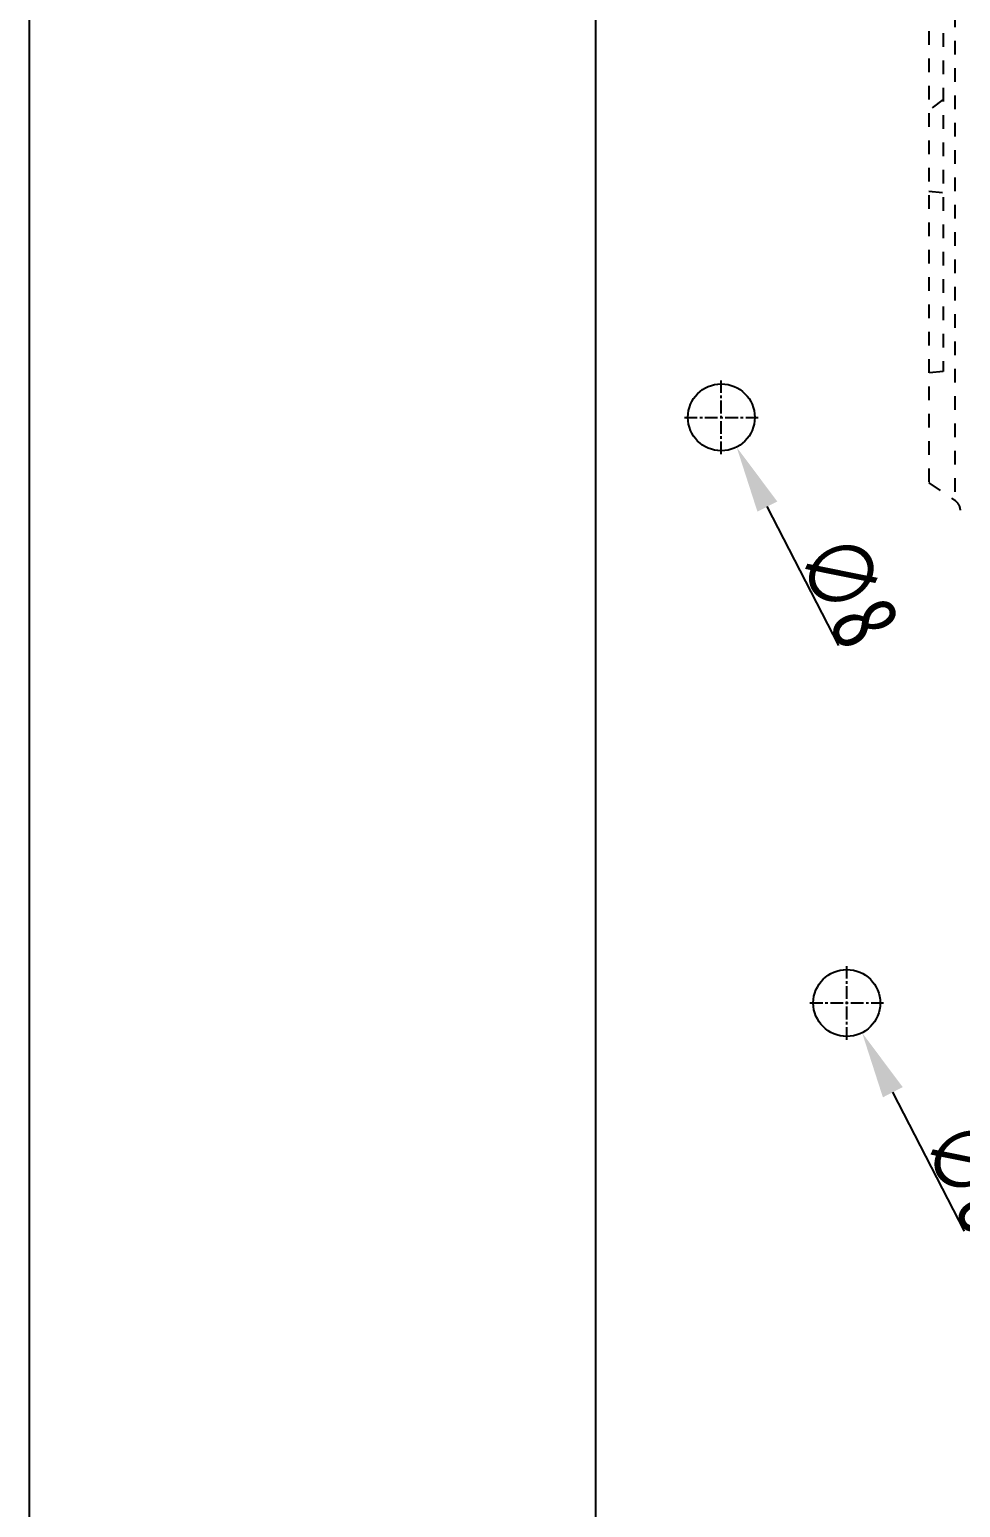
# Model space of a CAD drawing. Header units: millimetres. Extents: x 723 to 11228, y -2384 to 1578.
# Drawn here: x 4516.6 to 4627.9, y -922 to -745.4 of the extents above; entities that cross this region are included whole.
import ezdxf

# ---------------------------------------------------------------- set-up
doc = ezdxf.new("R2010")
doc.units = ezdxf.units.MM
doc.header["$LTSCALE"] = 16.335
doc.header["$PDMODE"] = 3
doc.header["$PDSIZE"] = 0.3125
doc.linetypes.add('CENTER', pattern=[0.6, 0.375, -0.075, 0.075, -0.075])
doc.linetypes.add('HIDDEN', pattern=[0.2, 0.1, -0.1])
doc.layers.get('0').update_dxf_attribs({"linetype": 'CONTINUOUS'})
doc.layers.get('Defpoints').update_dxf_attribs({"linetype": 'CONTINUOUS'})
doc.layers.add('DEFAULT_2', color=8, linetype='HIDDEN')
doc.styles.get("Standard").update_dxf_attribs({"font": 'txt', "width": 0.8})
doc.dimstyles.new('ISO-25', dxfattribs={"dimtxt": 8, "dimasz": 8, "dimexe": 0, "dimexo": 0, "dimgap": 0, "dimtad": 1, "dimtxsty": 'Standard', "dimcen": 0, "dimclrd": 4, "dimclre": 4, "dimclrt": 6, "dimadec": 0, "dimazin": 0, "dimtfac": 1, "dimtofl": 0, "dimtmove": 0, "dimatfit": 3, "dimfxl": 0, "dimarcsym": 0})

# ---------------------------------------------------------------- blocks, each defined once
blk = doc.blocks.new('*D200')
at = {"color": 4, "lineweight": -2}
blk.add_line((4628.38, -889), (4619.82, -872.41), dxfattribs=at)
at = {"color": 4}
blk.add_solid([(4621.01, -871.8), (4618.64, -873.02), (4616.15, -865.3)], dxfattribs=at)
at = {"layer": 'Defpoints', "color": 0}
for p in [(4612.48, -858.19), (4616.15, -865.3)]:
    blk.add_point(p, dxfattribs=at)
at = {"color": 6, "insert": (4629.49, -882.42), "char_height": 8, "attachment_point": 5, "rotation": 297.2937}
blk.add_mtext('∅8', dxfattribs=at)
blk = doc.blocks.new('*D201')
at = {"color": 4, "lineweight": -2}
blk.add_line((4613.38, -819), (4604.82, -802.41), dxfattribs=at)
at = {"color": 4}
blk.add_solid([(4606.01, -801.8), (4603.64, -803.02), (4601.15, -795.3)], dxfattribs=at)
at = {"layer": 'Defpoints', "color": 0}
for p in [(4597.48, -788.19), (4601.15, -795.3)]:
    blk.add_point(p, dxfattribs=at)
at = {"color": 6, "insert": (4614.49, -812.42), "char_height": 8, "attachment_point": 5, "rotation": 297.2937}
blk.add_mtext('∅8', dxfattribs=at)

msp = doc.modelspace()

# ---------------------------------------------------------------- linework, layer by layer
at = {"color": 7, "linetype": 'Continuous'}
msp.add_line((4584.318, -976.744), (4584.318, -506.744), dxfattribs=at)
at = {"color": 1, "linetype": 'CENTER', "ltscale": 0.248791}
for p, q in [((4599.318, -796.144), (4599.318, -787.344)), ((4594.918, -791.744), (4603.718, -791.744)), ((4614.318, -866.144), (4614.318, -857.344)), ((4609.918, -861.744), (4618.718, -861.744))]:
    msp.add_line(p, q, dxfattribs=at)
msp.add_lwpolyline([(4516.608, -445.212), (5257.053, -445.212), (5257.053, -1067.241), (4516.608, -1067.241)], close=True)
for centre in [(4599.318, -791.744), (4614.318, -861.744)]:
    msp.add_circle(centre, 4)
at = {"layer": 'DEFAULT_2', "color": 8, "linetype": 'HIDDEN'}
for p, q in [((4627.25, -661.812), (4627.25, -801.672)), ((4624.136, -663.91), (4624.136, -799.579)), ((4625.845, -677.223), (4625.845, -786.266)), ((4625.845, -753.769), (4624.136, -755.01)), ((4624.136, -764.708), (4625.845, -764.888)), ((4625.845, -786.266), (4624.136, -786.445)), ((4624.136, -799.58), (4627.25, -801.676))]:
    msp.add_line(p, q, dxfattribs=at)
msp.add_arc((4626.408, -802.927), 1.508, 3.58298, 56.04212, dxfattribs=at)

# ---------------------------------------------------------------- dimensions: what is measured, and where the dimension line sits
for p1, p2, picture, middle in [((4597.483, -788.19), (4601.152, -795.299), '*D201', (4614.489, -812.423)), ((4612.483, -858.19), (4616.152, -865.299), '*D200', (4629.489, -882.423))]:
    dim = msp.add_diameter_dim_2p(p1=p1, p2=p2, dimstyle='ISO-25', override={"dimfxl": 1.25, "dimarcsym": 1})
    dim.commit()
    dim.dimension.update_dxf_attribs({"geometry": picture, "text_midpoint": middle})

doc.saveas('drawing.dxf')
